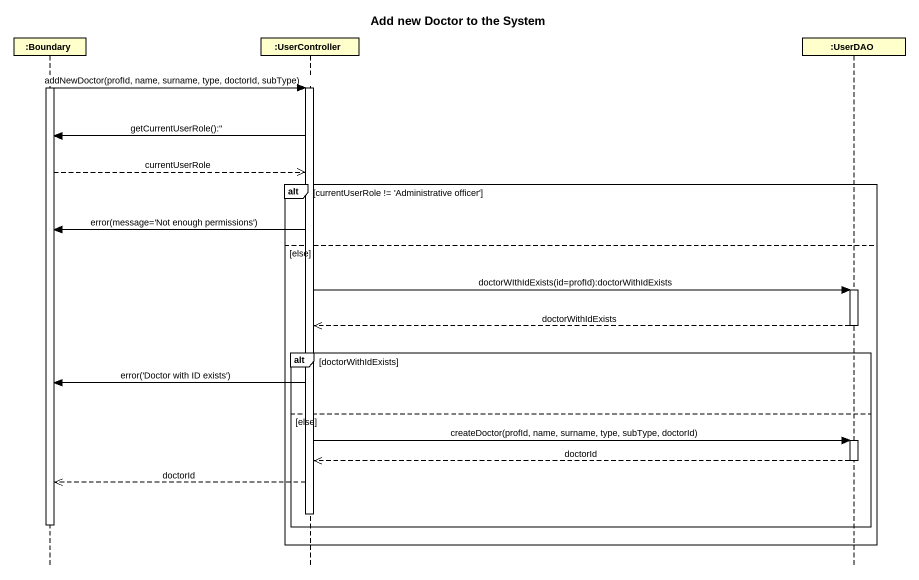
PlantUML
@startuml
title Add new Doctor to the System
hide footbox
participant ":Boundary" as Boundary_
participant ":UserController" as UserController
participant ":UserDAO" as UserDAO

activate Boundary_
Boundary_ -> UserController : addNewDoctor(profId, name, surname, type, doctorId, subType)
activate UserController
UserController -> Boundary_ : getCurrentUserRole():''
Boundary_ -->> UserController : currentUserRole
alt currentUserRole != 'Administrative officer'
  UserController -> Boundary_ : error(message='Not enough permissions')
else else
  UserController -> UserDAO : doctorWIthIdExists(id=profId):doctorWithIdExists
  activate UserDAO
  UserDAO -->> UserController : doctorWithIdExists
  deactivate UserDAO
  alt doctorWithIdExists
    UserController -> Boundary_ : error('Doctor with ID exists')
  else else
    UserController -> UserDAO : createDoctor(profId, name, surname, type, subType, doctorId)
    activate UserDAO
    UserDAO -->> UserController : doctorId
    deactivate UserDAO
    UserController -->> Boundary_ : doctorId
    deactivate UserController
    deactivate Boundary_
  end
end
@enduml
